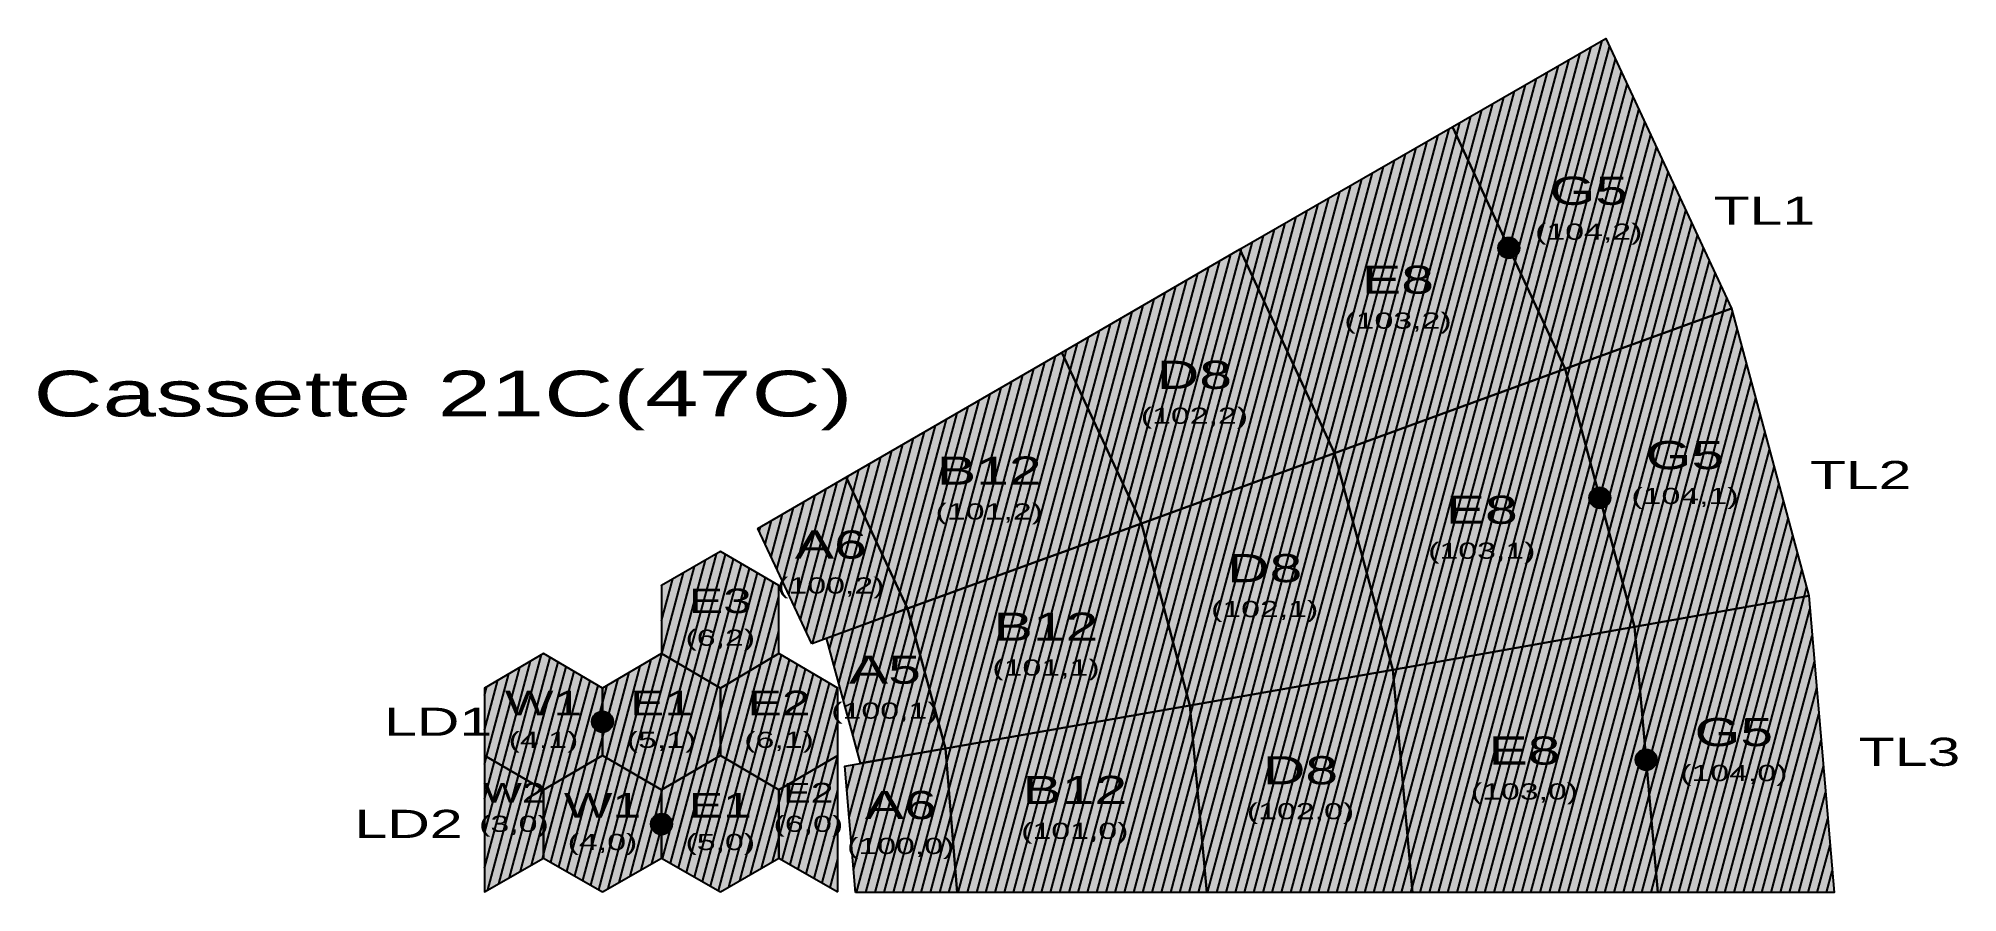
# Model space of a CAD drawing. Header units: metres. Extents: x -126 to 2606, y 0 to 1215.
import ezdxf

# ---------------------------------------------------------------- set-up
doc = ezdxf.new("R2010")
doc.units = ezdxf.units.M
for name, color, linetype in [('ENGINES', 7, 'Continuous'), ('SHAPES', 7, 'Continuous'), ('TEXT', 7, 'Continuous')]:
    doc.layers.add(name, color=color, linetype=linetype)
doc.styles.add('BoldStyle', font='arial.ttf', dxfattribs={"width": 1.5})

msp = doc.modelspace()

# ---------------------------------------------------------------- hatches: boundary and pattern name
h = msp.add_hatch(color=7)
h.dxf.hatch_style = 1
h.paths.add_polyline_path([(2047, 745), (1887, 1089), (2105, 1215), (2284, 831)])
h = msp.add_hatch()
h.set_pattern_fill('ANSI31', color=152, scale=4, angle=30)
h.paths.add_polyline_path([(2047, 745), (1887, 1089), (2105, 1215), (2284, 831)])
h = msp.add_hatch(color=7)
h.dxf.hatch_style = 1
h.paths.add_polyline_path([(1719, 625), (1584, 915), (1887, 1089), (2047, 745)])
h = msp.add_hatch()
h.set_pattern_fill('ANSI31', color=152, scale=4, angle=30)
h.paths.add_polyline_path([(1719, 625), (1584, 915), (1887, 1089), (2047, 745)])
h = msp.add_hatch(color=246)
h.dxf.hatch_style = 1
edge = h.paths.add_edge_path()
edge.add_arc((1967, 917), 15, 0, 360)
h = msp.add_hatch(color=7)
h.dxf.hatch_style = 1
h.paths.add_polyline_path([(1444, 525), (1331, 768), (1584, 915), (1719, 625)])
h = msp.add_hatch()
h.set_pattern_fill('ANSI31', color=152, scale=4, angle=30)
h.paths.add_polyline_path([(1444, 525), (1331, 768), (1584, 915), (1719, 625)])
h = msp.add_hatch(color=7)
h.dxf.hatch_style = 1
h.paths.add_polyline_path([(2146, 378), (2047, 745), (2284, 831), (2394, 422)])
h = msp.add_hatch()
h.set_pattern_fill('ANSI31', color=122, scale=4, angle=30)
h.paths.add_polyline_path([(2146, 378), (2047, 745), (2284, 831), (2394, 422)])
h = msp.add_hatch(color=7)
h.dxf.hatch_style = 1
h.paths.add_polyline_path([(1111, 404), (1024, 591), (1331, 768), (1444, 525)])
h = msp.add_hatch()
h.set_pattern_fill('ANSI31', color=152, scale=4, angle=30)
h.paths.add_polyline_path([(1111, 404), (1024, 591), (1331, 768), (1444, 525)])
h = msp.add_hatch(color=7)
h.dxf.hatch_style = 1
h.paths.add_polyline_path([(1802, 317), (1719, 625), (2047, 745), (2146, 378)])
h = msp.add_hatch()
h.set_pattern_fill('ANSI31', color=122, scale=4, angle=30)
h.paths.add_polyline_path([(1802, 317), (1719, 625), (2047, 745), (2146, 378)])
h = msp.add_hatch(color=7)
h.dxf.hatch_style = 1
h.paths.add_polyline_path([(1513, 266), (1444, 525), (1719, 625), (1802, 317)])
h = msp.add_hatch()
h.set_pattern_fill('ANSI31', color=122, scale=4, angle=30)
h.paths.add_polyline_path([(1513, 266), (1444, 525), (1719, 625), (1802, 317)])
h = msp.add_hatch(color=7)
h.dxf.hatch_style = 1
h.paths.add_polyline_path([(975, 354), (898, 518), (1024, 591), (1111, 404)])
h = msp.add_hatch()
h.set_pattern_fill('ANSI31', color=152, scale=4, angle=30)
h.paths.add_polyline_path([(975, 354), (898, 518), (1024, 591), (1111, 404)])
h = msp.add_hatch(color=246)
h.dxf.hatch_style = 1
edge = h.paths.add_edge_path()
edge.add_arc((2096.5, 561.5), 15, 0, 360)
h = msp.add_hatch(color=7)
h.dxf.hatch_style = 1
h.paths.add_polyline_path([(1165, 205), (1111, 404), (1444, 525), (1513, 266)])
h = msp.add_hatch()
h.set_pattern_fill('ANSI31', color=122, scale=4, angle=30)
h.paths.add_polyline_path([(1165, 205), (1111, 404), (1444, 525), (1513, 266)])
h = msp.add_hatch(color=7)
h.dxf.hatch_style = 1
h.paths.add_polyline_path([(845, 291), (928, 340), (928, 437), (845, 485), (761, 437), (761, 340)])
h = msp.add_hatch()
h.set_pattern_fill('ANSI31', color=117, scale=4, angle=30)
h.paths.add_polyline_path([(845, 291), (928, 340), (928, 437), (845, 485), (761, 437), (761, 340)])
h = msp.add_hatch(color=7)
h.dxf.hatch_style = 1
h.paths.add_polyline_path([(2179, 0), (2146, 378), (2394, 422), (2430, 0)])
h = msp.add_hatch()
h.set_pattern_fill('ANSI31', color=82, scale=4, angle=30)
h.paths.add_polyline_path([(2179, 0), (2146, 378), (2394, 422), (2430, 0)])
h = msp.add_hatch(color=7)
h.dxf.hatch_style = 1
h.paths.add_polyline_path([(1044, 184), (996, 362), (1111, 404), (1165, 205)])
h = msp.add_hatch()
h.set_pattern_fill('ANSI31', color=122, scale=4, angle=30)
h.paths.add_polyline_path([(1044, 184), (996, 362), (1111, 404), (1165, 205)])
h = msp.add_hatch(color=7)
h.dxf.hatch_style = 1
h.paths.add_polyline_path([(1830, 0), (1802, 317), (2146, 378), (2179, 0)])
h = msp.add_hatch()
h.set_pattern_fill('ANSI31', color=82, scale=4, angle=30)
h.paths.add_polyline_path([(1830, 0), (1802, 317), (2146, 378), (2179, 0)])
h = msp.add_hatch(color=7)
h.dxf.hatch_style = 1
h.paths.add_polyline_path([(593, 146), (677, 195), (677, 291), (593, 340), (509, 291), (509, 195)])
h = msp.add_hatch()
h.set_pattern_fill('ANSI31', color=117, scale=4, angle=30)
h.paths.add_polyline_path([(593, 146), (677, 195), (677, 291), (593, 340), (509, 291), (509, 195)])
h = msp.add_hatch(color=7)
h.dxf.hatch_style = 1
h.paths.add_polyline_path([(761, 146), (845, 195), (845, 291), (761, 340), (677, 291), (677, 195)])
h = msp.add_hatch()
h.set_pattern_fill('ANSI31', color=117, scale=4, angle=30)
h.paths.add_polyline_path([(761, 146), (845, 195), (845, 291), (761, 340), (677, 291), (677, 195)])
h = msp.add_hatch(color=7)
h.dxf.hatch_style = 1
h.paths.add_polyline_path([(928, 146), (1012, 195), (1012, 291), (928, 340), (845, 291), (845, 195)])
h = msp.add_hatch()
h.set_pattern_fill('ANSI31', color=117, scale=4, angle=30)
h.paths.add_polyline_path([(928, 146), (1012, 195), (1012, 291), (928, 340), (845, 291), (845, 195)])
h = msp.add_hatch(color=7)
h.dxf.hatch_style = 1
h.paths.add_polyline_path([(1537, 0), (1513, 266), (1802, 317), (1830, 0)])
h = msp.add_hatch()
h.set_pattern_fill('ANSI31', color=82, scale=4, angle=30)
h.paths.add_polyline_path([(1537, 0), (1513, 266), (1802, 317), (1830, 0)])
h = msp.add_hatch(color=246)
h.dxf.hatch_style = 1
edge = h.paths.add_edge_path()
edge.add_arc((677, 243), 15, 0, 360)
h = msp.add_hatch(color=7)
h.dxf.hatch_style = 1
h.paths.add_polyline_path([(1182, 0), (1165, 205), (1513, 266), (1537, 0)])
h = msp.add_hatch()
h.set_pattern_fill('ANSI31', color=82, scale=4, angle=30)
h.paths.add_polyline_path([(1182, 0), (1165, 205), (1513, 266), (1537, 0)])
h = msp.add_hatch(color=7)
h.dxf.hatch_style = 1
h.paths.add_polyline_path([(509, 195), (509, 1), (593, 49), (593, 146)])
h = msp.add_hatch()
h.set_pattern_fill('ANSI31', color=42, scale=4, angle=30)
h.paths.add_polyline_path([(509, 195), (509, 1), (593, 49), (593, 146)])
h = msp.add_hatch(color=7)
h.dxf.hatch_style = 1
h.paths.add_polyline_path([(677, 1), (761, 49), (761, 146), (677, 195), (593, 146), (593, 49)])
h = msp.add_hatch()
h.set_pattern_fill('ANSI31', color=42, scale=4, angle=30)
h.paths.add_polyline_path([(677, 1), (761, 49), (761, 146), (677, 195), (593, 146), (593, 49)])
h = msp.add_hatch(color=7)
h.dxf.hatch_style = 1
h.paths.add_polyline_path([(845, 1), (928, 49), (928, 146), (845, 195), (761, 146), (761, 49)])
h = msp.add_hatch()
h.set_pattern_fill('ANSI31', color=42, scale=4, angle=30)
h.paths.add_polyline_path([(845, 1), (928, 49), (928, 146), (845, 195), (761, 146), (761, 49)])
h = msp.add_hatch(color=7)
h.dxf.hatch_style = 1
h.paths.add_polyline_path([(1012, 1), (1012, 195), (928, 146), (928, 49)])
h = msp.add_hatch()
h.set_pattern_fill('ANSI31', color=42, scale=4, angle=30)
h.paths.add_polyline_path([(1012, 1), (1012, 195), (928, 146), (928, 49)])
h = msp.add_hatch(color=7)
h.dxf.hatch_style = 1
h.paths.add_polyline_path([(1037, 0), (1022, 180), (1165, 205), (1182, 0)])
h = msp.add_hatch()
h.set_pattern_fill('ANSI31', color=82, scale=4, angle=30)
h.paths.add_polyline_path([(1037, 0), (1022, 180), (1165, 205), (1182, 0)])
h = msp.add_hatch(color=246)
h.dxf.hatch_style = 1
edge = h.paths.add_edge_path()
edge.add_arc((2162.5, 189), 15, 0, 360)
h = msp.add_hatch(color=246)
h.dxf.hatch_style = 1
edge = h.paths.add_edge_path()
edge.add_arc((761, 97.5), 15, 0, 360)

# ---------------------------------------------------------------- linework, layer by layer
at = {"layer": 'ENGINES', "color": 246}
for centre in [(1967, 917), (2096.5, 561.5), (677, 243), (2162.5, 189), (761, 97.5)]:
    msp.add_circle(centre, 15, dxfattribs=at)
at = {"layer": 'SHAPES', "color": 250}
for points in [[(2047, 745), (1887, 1089), (2105, 1215), (2284, 831)], [(1719, 625), (1584, 915), (1887, 1089), (2047, 745)], [(1444, 525), (1331, 768), (1584, 915), (1719, 625)], [(2146, 378), (2047, 745), (2284, 831), (2394, 422)], [(1111, 404), (1024, 591), (1331, 768), (1444, 525)], [(1802, 317), (1719, 625), (2047, 745), (2146, 378)], [(1513, 266), (1444, 525), (1719, 625), (1802, 317)], [(975, 354), (898, 518), (1024, 591), (1111, 404)], [(1165, 205), (1111, 404), (1444, 525), (1513, 266)], [(845, 291), (928, 340), (928, 437), (845, 485), (761, 437), (761, 340)], [(2179, 0), (2146, 378), (2394, 422), (2430, 0)], [(1044, 184), (996, 362), (1111, 404), (1165, 205)], [(1830, 0), (1802, 317), (2146, 378), (2179, 0)], [(593, 146), (677, 195), (677, 291), (593, 340), (509, 291), (509, 195)], [(761, 146), (845, 195), (845, 291), (761, 340), (677, 291), (677, 195)], [(928, 146), (1012, 195), (1012, 291), (928, 340), (845, 291), (845, 195)], [(1537, 0), (1513, 266), (1802, 317), (1830, 0)], [(1182, 0), (1165, 205), (1513, 266), (1537, 0)], [(509, 195), (509, 1), (593, 49), (593, 146)], [(677, 1), (761, 49), (761, 146), (677, 195), (593, 146), (593, 49)], [(845, 1), (928, 49), (928, 146), (845, 195), (761, 146), (761, 49)], [(1012, 1), (1012, 195), (928, 146), (928, 49)], [(1037, 0), (1022, 180), (1165, 205), (1182, 0)]]:
    msp.add_lwpolyline(points, close=True, dxfattribs=at)

# ---------------------------------------------------------------- texts
at = {"layer": 'TEXT', "color": 16, "attachment_point": 5, "style": 'BoldStyle'}
for s, insert, char_height in [('G5\\P{\\H23;(104,2)}', (2080.75, 970), 40), ('E8\\P{\\H23;(103,2)}', (1809.25, 843.5), 40), ('D8\\P{\\H23;(102,2)}', (1519.5, 708.25), 40), ('B12\\P{\\H23;(101,2)}', (1227.5, 572), 40), ('A6\\P{\\H23;(100,2)}', (1002, 466.75), 40), ('W2\\P{\\H23;(3,0)}', (551, 117.75), 28), ('W1\\P{\\H23;(4,0)}', (677, 97.67), 35), ('E1\\P{\\H23;(5,0)}', (844.67, 97.67), 35), ('E2\\P{\\H23;(6,0)}', (970, 117.75), 28)]:
    msp.add_mtext(s, dxfattribs=dict(at, insert=insert, char_height=char_height))
at = {"layer": 'TEXT', "color": 0, "attachment_point": 5, "style": 'BoldStyle'}
for s, insert, char_height in [('TL1', (2330.75, 970), 40), ('Cassette 21C(47C)', (450, 700), 65), ('G5\\P{\\H23;(104,1)}', (2217.75, 594), 40), ('TL2', (2467.75, 594), 40), ('E8\\P{\\H23;(103,1)}', (1928.5, 516.25), 40), ('D8\\P{\\H23;(102,1)}', (1619.5, 433.25), 40), ('E3\\P{\\H23;(6,2)}', (844.67, 388.33), 35), ('B12\\P{\\H23;(101,1)}', (1308.25, 350), 40), ('A5\\P{\\H23;(100,1)}', (1079, 288.75), 40), ('W1\\P{\\H23;(4,1)}', (593, 243), 35), ('E1\\P{\\H23;(5,1)}', (761, 243), 35), ('E2\\P{\\H23;(6,1)}', (928.33, 243), 35), ('LD1', (443, 243), 40), ('LD1', (443, 243), 40), ('G5\\P{\\H23;(104,0)}', (2287.25, 200), 40), ('E8\\P{\\H23;(103,0)}', (1989.25, 173.75), 40), ('TL3', (2537.25, 200), 40), ('D8\\P{\\H23;(102,0)}', (1670.5, 145.75), 40), ('B12\\P{\\H23;(101,0)}', (1349.25, 117.75), 40), ('A6\\P{\\H23;(100,0)}', (1101.5, 96.25), 40), ('LD2', (401, 97.75), 40), ('LD2', (401, 97.75), 40)]:
    msp.add_mtext(s, dxfattribs=dict(at, insert=insert, char_height=char_height))

doc.saveas('drawing.dxf')
